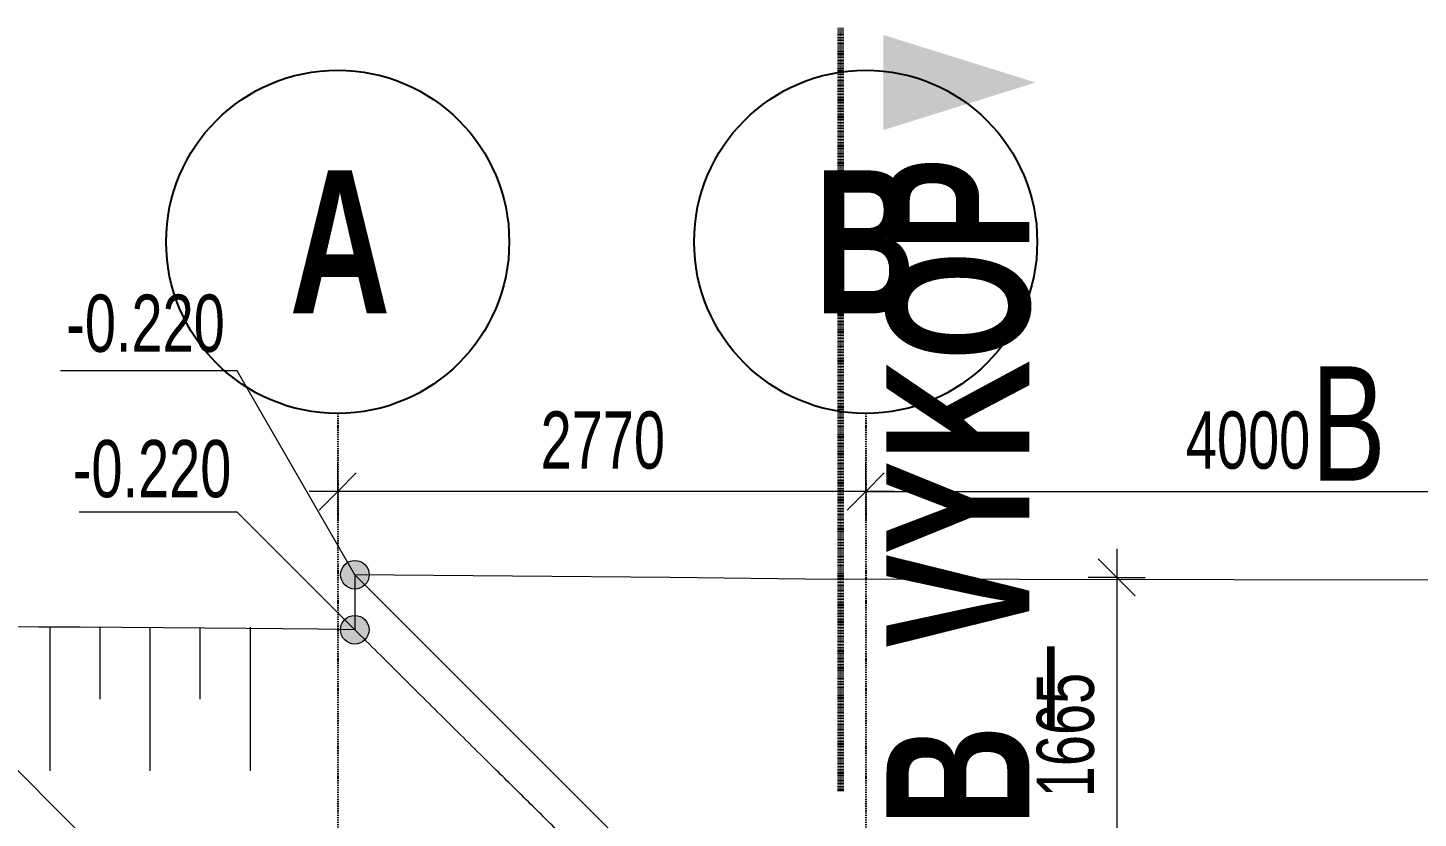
# Model space of a CAD drawing. Header units: millimetres. Extents: x 175047 to 362619, y -19363 to 158900.
# Drawn here: x 179593 to 186887, y 154493 to 158638 of the extents above; entities that cross this region are included whole.
import ezdxf

# ---------------------------------------------------------------- set-up
doc = ezdxf.new("R2010")
doc.units = ezdxf.units.MM
doc.linetypes.add('1_Čerchovaná 4_0mm', pattern=[8, 4, -2, 0, -2])
doc.linetypes.add('1_Čerchovaná 6_0mm', pattern=[12, 6, -3, 0, -3])
for name, color, linetype, lineweight in [('A-ANNO-DIMS', 7, 'Continuous', 9), ('A-ANNO-DIMS-150', 7, 'Continuous', 9), ('A-ANNO-NOTE', 7, 'Continuous', 9), ('C-TOPO', 7, 'Continuous', 9), ('G-ANNO-DIMS', 7, 'Continuous', 9), ('G-ANNO-DIMS-2', 7, 'Continuous', 18), ('G-ANNO-SYMB', 7, 'Continuous', 9), ('G-ANNO-SYMB-1', 7, '1_Čerchovaná 4_0mm', 100), ('G-ANNO-SYMB-2', 7, 'Continuous', 18), ('G-ANNO-TEXT-1', 7, 'Continuous', 25)]:
    doc.layers.add(name, color=color, linetype=linetype, lineweight=lineweight)
for name, color, linetype, lineweight, true_color in [('S-GRID-1', 9, '1_Čerchovaná 6_0mm', 25, 0x808080), ('S-GRID-IDEN', 9, 'Continuous', 25, 0x808080), ('S-GRID-IDEN-1', 9, 'Continuous', 9, 0x808080)]:
    doc.layers.add(name, color=color, linetype=linetype, lineweight=lineweight, true_color=true_color)
doc.styles.add('Arial', font='arial.ttf', dxfattribs={"width": 0.7, "height": 300})
doc.styles.add('Arial_2', font='arial.ttf', dxfattribs={"width": 0.7, "height": 600})
doc.styles.add('Arial_B', font='arialbd.ttf', dxfattribs={"width": 0.7, "height": 750})
doc.dimstyles.new('Vnitřní_-_průhledné_1', dxfattribs={"dimscale": 304.8, "dimtxt": 306.07782, "dimasz": 0.639764, "dimexe": 0.492126, "dimexo": 0.0625, "dimgap": 0.098425, "dimtad": 1, "dimdec": 0, "dimrnd": 5, "dimzin": 0, "dimdsep": 46, "dimtxsty": 'Arial', "dimblk1": 'OBLIQUE', "dimblk2": 'OBLIQUE', "dimsah": 1, "dimcen": 0.09, "dimdle": 0.492126, "dimazin": 0, "dimtfac": 1, "dimtdec": 4, "dimtix": 1, "dimtmove": 0, "dimatfit": 3, "dimfxl": 0.492126, "dimfxlon": 1, "dimtvp": 1, "dimtolj": 1, "dimtzin": 0, "dimarcsym": 2})

# ---------------------------------------------------------------- blocks, each defined once
blk = doc.blocks.new('Osnova - 6mm-307864-VÝKOP')
at = {"layer": 'S-GRID-IDEN'}
blk.add_circle((0, 0), 6, dxfattribs=at)
blk = doc.blocks.new('DIMBLOCK6-VÝKOP')
at = {"layer": 'A-ANNO-DIMS-150'}
for p, q in [((183988.2, 156206.8), (183988.2, 156356.8)), ((187988.2, 156206.8), (187988.2, 156356.8)), ((183988.2, 156206.8), (187988.2, 156206.8)), ((183988.2, 156206.8), (183988.2, 156056.8)), ((187988.2, 156206.8), (187988.2, 156056.8))]:
    blk.add_line(p, q, dxfattribs=at)
at = {"layer": 'A-ANNO-DIMS-150', "lineweight": 18}
for p, q in [((183988.2, 156206.8), (184085.7, 156304.3)), ((187988.2, 156206.8), (188085.7, 156304.3)), ((183988.2, 156206.8), (183890.7, 156109.3)), ((187988.2, 156206.8), (187890.7, 156109.3))]:
    blk.add_line(p, q, dxfattribs=at)
at = {"layer": 'A-ANNO-DIMS-150', "color": 0, "insert": (185668, 156626.3), "char_height": 300, "width": 768.491, "attachment_point": 1, "line_spacing_factor": 0.941778, "style": 'Arial'}
blk.add_mtext('4000', dxfattribs=at)
blk = doc.blocks.new('_Oblique')
at = {"color": 0, "linetype": 'ByBlock', "lineweight": -2}
blk.add_line((-0.5, -0.5), (0.5, 0.5), dxfattribs=at)
blk = doc.blocks.new('DIMBLOCK9-VÝKOP')
at = {"layer": 'A-ANNO-DIMS-150'}
for p, q in [((181218.2, 156206.8), (181218.2, 156356.8)), ((183988.2, 156206.8), (183988.2, 156356.8)), ((184138.2, 156206.8), (181068.2, 156206.8)), ((181218.2, 156206.8), (181218.2, 156056.8)), ((183988.2, 156206.8), (183988.2, 156056.8))]:
    blk.add_line(p, q, dxfattribs=at)
at = {"layer": 'A-ANNO-DIMS-150', "lineweight": 18}
for p, q in [((181218.2, 156206.8), (181315.7, 156304.3)), ((183988.2, 156206.8), (184085.7, 156304.3)), ((181218.2, 156206.8), (181120.7, 156109.3)), ((183988.2, 156206.8), (183890.7, 156109.3))]:
    blk.add_line(p, q, dxfattribs=at)
at = {"layer": 'A-ANNO-DIMS-150', "color": 0, "insert": (182283, 156626.3), "char_height": 300, "width": 768.491, "attachment_point": 1, "line_spacing_factor": 0.941778, "style": 'Arial'}
blk.add_mtext('2770', dxfattribs=at)
blk = doc.blocks.new('VYKOP_ZNACKA_POZN - VYKOP_ZNACKA_POZN-915148-VÝKOP')
at = {"layer": 'A-ANNO-NOTE'}
for p, q in [((1.75, 0), (1.75, -2.5)), ((3.5, 0.017), (3.5, -5)), ((-3.5, 0), (-3.5, -5)), ((-1.75, 0), (-1.75, -2.5)), ((0, 0), (0, -5))]:
    blk.add_line(p, q, dxfattribs=at)
blk = doc.blocks.new('DIMBLOCK88-VÝKOP')
at = {"layer": 'A-ANNO-DIMS-150'}
for p, q in [((185305.2, 155906.1), (185305.2, 154090.4)), ((185305.2, 155756.1), (185155.2, 155756.1)), ((185305.2, 155756.1), (185455.2, 155756.1)), ((185305.2, 154090.4), (185155.2, 154090.4)), ((185305.2, 154090.4), (185455.2, 154090.4))]:
    blk.add_line(p, q, dxfattribs=at)
at = {"layer": 'A-ANNO-DIMS-150', "lineweight": 18}
for p, q in [((185305.2, 155756.1), (185207.7, 155853.6)), ((185305.2, 155756.1), (185402.7, 155658.6)), ((185305.2, 154090.4), (185207.7, 154187.9)), ((185305.2, 154090.4), (185402.7, 153992.9))]:
    blk.add_line(p, q, dxfattribs=at)
at = {"layer": 'A-ANNO-DIMS-150', "color": 0, "insert": (184885.7, 154603), "char_height": 300, "width": 768.491, "attachment_point": 1, "rotation": 90, "line_spacing_factor": 0.941778, "style": 'Arial'}
blk.add_mtext('1665', dxfattribs=at)
blk = doc.blocks.new('Řez - Velká značka-308779-VÝKOP')
at = {"layer": 'G-ANNO-SYMB'}
blk.add_hatch(color=256, dxfattribs=at).paths.add_polyline_path([(3.576, 1.5), (0.25, 1.5), (1.913, 6.822)])

msp = doc.modelspace()

# ---------------------------------------------------------------- hatches: boundary and pattern name
at = {"layer": 'G-ANNO-DIMS-2'}
h = msp.add_hatch(color=256, dxfattribs=at)
edge = h.paths.add_edge_path()
edge.add_arc((181308.4, 155770.1), 75, 0, 360)
h = msp.add_hatch(color=256, dxfattribs=at)
edge = h.paths.add_edge_path()
edge.add_arc((181308, 155481.6), 75, 0, 360)

# ---------------------------------------------------------------- linework, layer by layer
at = {"layer": 'C-TOPO'}
for p, q in [((181308.4, 155770.1), (181308, 155481.6)), ((181308.4, 155770.1), (182988.2, 154090.4)), ((182961.7, 155756.1), (181308.4, 155770.1)), ((183669.9, 155746.6), (182961.7, 155756.1)), ((199622.8, 155725), (183669.9, 155746.6)), ((178781.2, 155501.1), (179870.5, 154411.8))]:
    msp.add_line(p, q, dxfattribs=at)
at = {"layer": 'C-TOPO', "flags": 128}
for points in [[(180737.3, 155488.7), (180519.9, 155490.1), (180302.6, 155491.5), (180085.3, 155492.9), (179867.9, 155494.2), (179650.6, 155495.6), (179433.2, 155497), (179215.9, 155498.3), (178998.5, 155499.7), (178781.2, 155501.1)], [(181308, 155481.6), (181117.7, 155484), (180927.5, 155486.3), (180737.3, 155488.7)]]:
    msp.add_lwpolyline(points, dxfattribs=at)
at = {"layer": 'C-TOPO'}
msp.add_open_spline([(182388.2, 154411.8), (182328.1, 154470.8), (182207.9, 154589.2), (182007.6, 154787.2), (181787.7, 155005), (181587.7, 155203.5), (181427.9, 155362.3), (181347.9, 155441.8), (181308, 155481.6)], degree=3, knots=[-1, -1, -1, -1, -0.833333, -0.666667, -0.444444, -0.222222, -0.111111, 0, 0, 0, 0], dxfattribs=at)
at = {"layer": 'G-ANNO-DIMS'}
for p, q in [((180691.5, 156838.7), (179764.3, 156838.7)), ((181308.4, 155770.1), (180691.5, 156838.7)), ((180690.7, 156098.8), (179861.8, 156098.8)), ((181308, 155481.6), (180690.7, 156098.8))]:
    msp.add_line(p, q, dxfattribs=at)
at = {"layer": 'G-ANNO-DIMS-2'}
for centre in [(181308.4, 155770.1), (181308, 155481.6)]:
    msp.add_circle(centre, 75, dxfattribs=at)
at = {"layer": 'G-ANNO-SYMB-1'}
msp.add_line((183856.3, 158638.5), (183856.3, 154635.4), dxfattribs=at)
at = {"layer": 'S-GRID-1'}
for p, q in [((181218.2, 156616.1), (181218.2, 122358.6)), ((183988.2, 156616.1), (183988.2, 122358.6))]:
    msp.add_line(p, q, dxfattribs=at)

# ---------------------------------------------------------------- block references
at = {"layer": 'A-ANNO-NOTE', "xscale": 150, "yscale": 150, "zscale": 150}
msp.add_blockref('VYKOP_ZNACKA_POZN - VYKOP_ZNACKA_POZN-915148-VÝKOP', (180233.3, 155491.9), dxfattribs=at)
at = {"layer": 'G-ANNO-SYMB', "xscale": 149.9999999999999, "yscale": 149.9999999999999, "zscale": 149.9999999999999, "rotation": 269.9999999999995}
msp.add_blockref('Řez - Velká značka-308779-VÝKOP', (183856.3, 158638.5), dxfattribs=at)
at = {"layer": 'S-GRID-IDEN', "xscale": 149.9999999999999, "yscale": 149.9999999999999, "zscale": 149.9999999999999, "rotation": 180}
for p in [(181218.2, 157516.1), (183988.2, 157516.1)]:
    msp.add_blockref('Osnova - 6mm-307864-VÝKOP', p, dxfattribs=at)

# ---------------------------------------------------------------- texts
at = {"layer": 'G-ANNO-DIMS', "char_height": 300, "width": 987.978, "attachment_point": 1, "line_spacing_factor": 0.941778, "style": 'Arial'}
for insert in [(179794.3, 157239.2), (179828.7, 156476.4)]:
    msp.add_mtext('-0.220', dxfattribs=dict(at, insert=insert))
at = {"layer": 'G-ANNO-SYMB-2', "insert": (184097.4, 154450.3), "char_height": 750, "width": 4293.037, "attachment_point": 1, "rotation": 90, "style": 'Arial_B'}
msp.add_mtext('B_VYKOP', dxfattribs=at)
at = {"layer": 'G-ANNO-TEXT-1', "insert": (186325.4, 156863.4), "char_height": 600, "width": 479.81, "attachment_point": 1, "style": 'Arial_2'}
msp.add_mtext('\\fArial|b0|i0|c238|p34|;\\W.7;B', dxfattribs=at)
at = {"layer": 'S-GRID-IDEN-1', "char_height": 750, "attachment_point": 1, "style": 'Arial_B'}
for s, insert, width in [('\\fArial|b1|i0|c238|p34|;\\W.7;A', (180965.3, 157890.7), 614.493), ('\\fArial|b1|i0|c238|p34|;\\W.7;B', (183721.2, 157890.7), 648.164)]:
    msp.add_mtext(s, dxfattribs=dict(at, insert=insert, width=width))

# ---------------------------------------------------------------- dimensions: what is measured, and where the dimension line sits
at = {"layer": 'A-ANNO-DIMS'}
dim = msp.add_linear_dim(base=(181218.2, 156206.8), p1=(183988.2, 156056.8), p2=(181218.2, 156056.8), dimstyle='Vnitřní_-_průhledné_1', override={"dimpost": '<>', "dimfxl": 2770}, dxfattribs=at)
dim.commit()
dim.dimension.update_dxf_attribs({"geometry": 'DIMBLOCK9-VÝKOP', "text_midpoint": (182603.2, 156390)})
for base, p1, p2, angle, override, picture, middle in [((187988.2, 156206.8), (183988.2, 156356.8), (187988.2, 156356.8), 0, {"dimpost": '<>', "dimfxl": 4000}, 'DIMBLOCK6-VÝKOP', (185988.2, 156390)), ((185305.2, 154090.4), (185155.2, 155756.1), (185455.2, 154090.4), 90, {"dimpost": '<>', "dimfxl": 1692.477433}, 'DIMBLOCK88-VÝKOP', (185122, 154923.2))]:
    dim = msp.add_linear_dim(base=base, p1=p1, p2=p2, angle=angle, dimstyle='Vnitřní_-_průhledné_1', override=override, dxfattribs=at)
    dim.commit()
    dim.dimension.update_dxf_attribs({"geometry": picture, "text_midpoint": middle})

doc.saveas('drawing.dxf')
